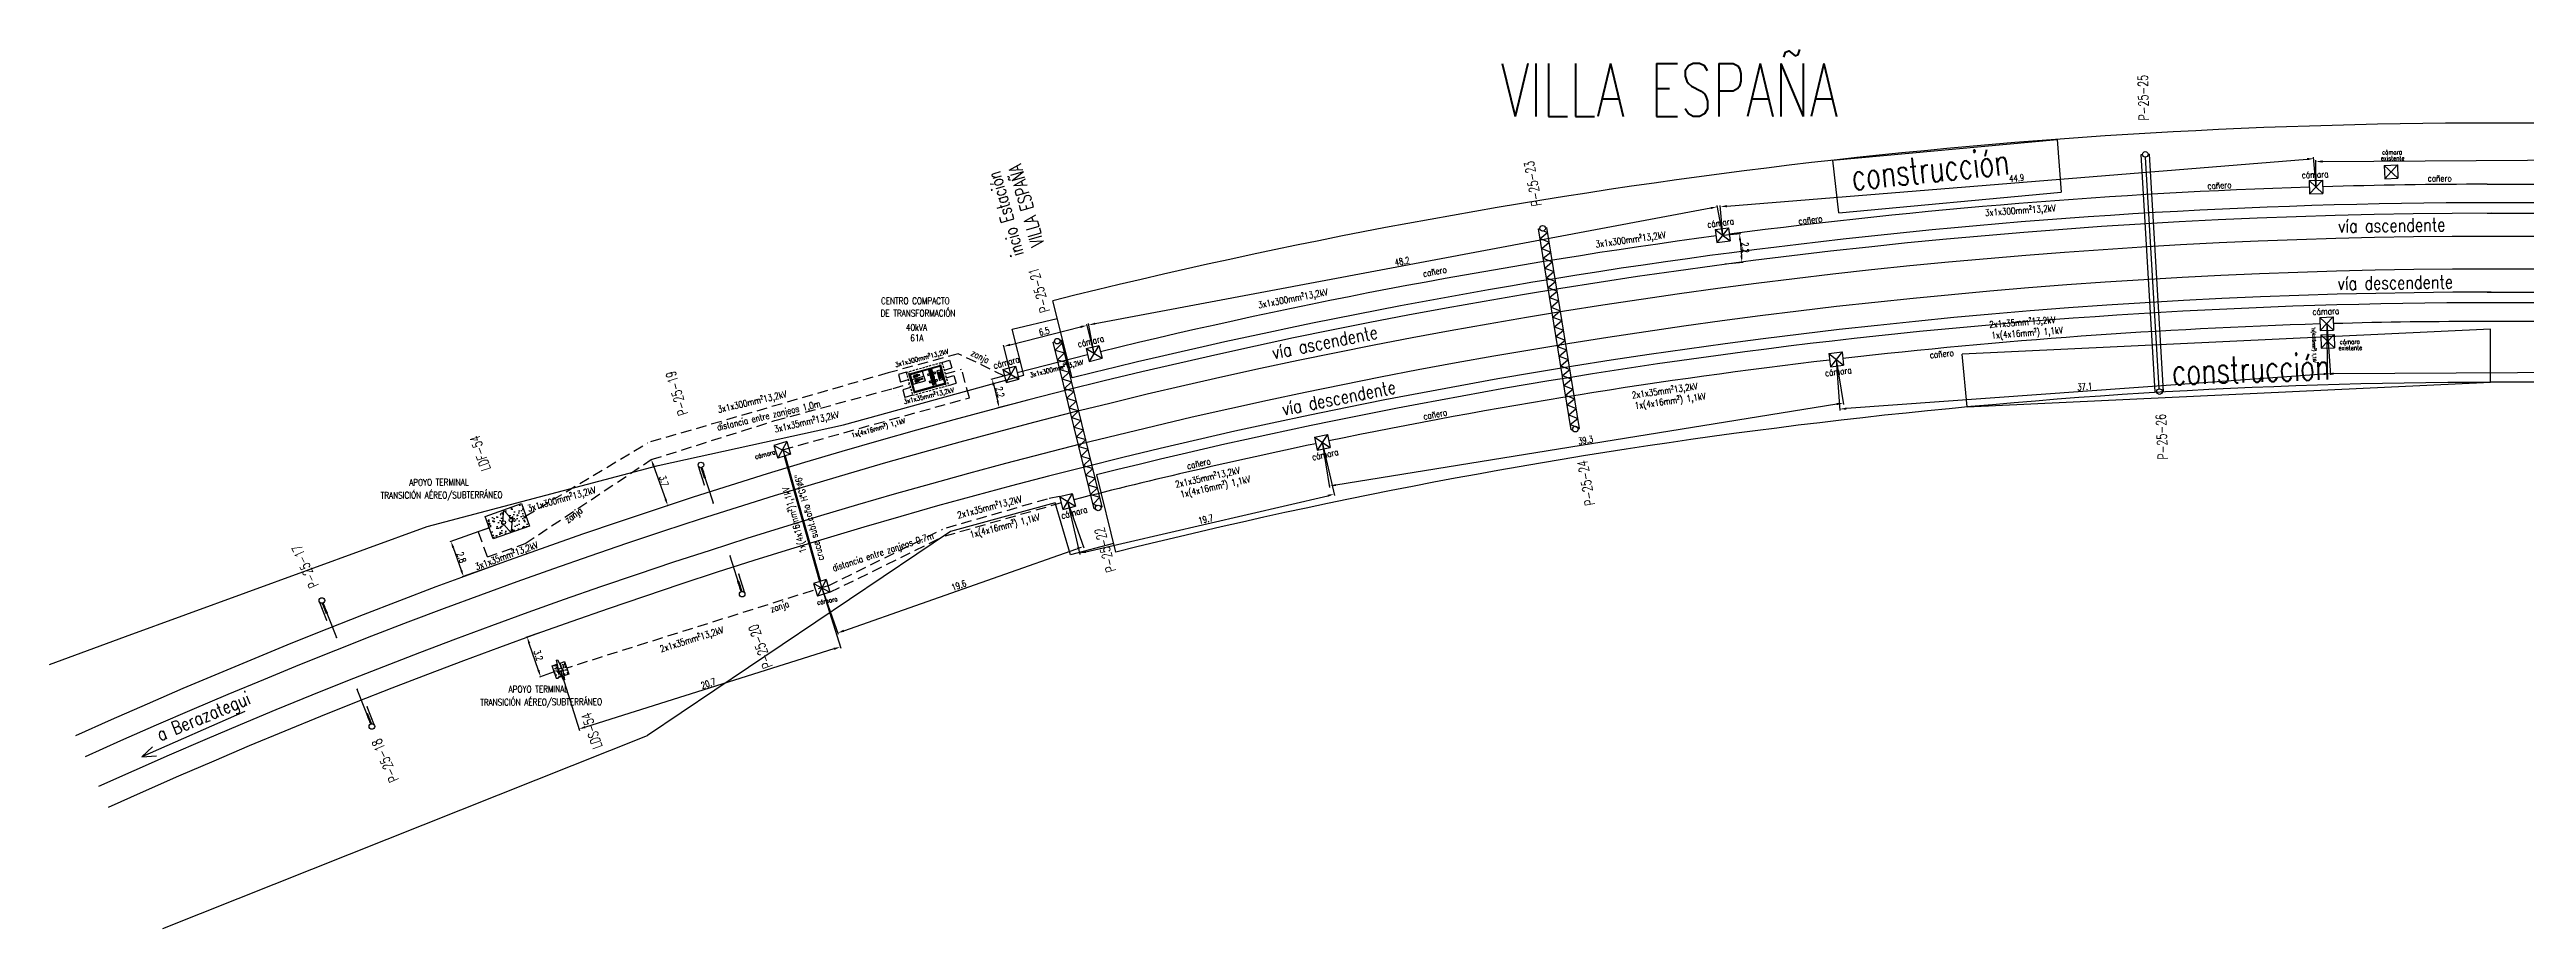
# Model space of a CAD drawing. Header units: millimetres. Extents: x 4114 to 4466, y 2813 to 2882.
# Drawn here: x 4114.1 to 4300.9, y 2813.1 to 2879.3 of the extents above; entities that cross this region are included whole.
import ezdxf

# ---------------------------------------------------------------- set-up
doc = ezdxf.new("R2010")
doc.units = ezdxf.units.MM
doc.linetypes.add('HIDDEN2', pattern=[4.7625, 3.175, -1.5875])
for name, color, linetype in [('LINEA02', 8, 'Continuous'), ('postes catenaria', 4, 'Continuous'), ('R-DELIMITACION REJA BIEN', 2, 'FENCELINE2'), ('Textos catenaria', 7, 'Continuous')]:
    doc.layers.add(name, color=color, linetype=linetype)
doc.styles.add('SIMPLEX', font='simplex.shx', dxfattribs={"width": 0.75})
doc.linetypes.add('FENCELINE2', pattern='A,6.35,-2.54,[132,ltypeshp.shx,S=2.54,R=0,X=-2.54,Y=0],-2.54,25.4', length=36.83)
doc.dimstyles.new('COTA-100', dxfattribs={"dimtxt": 0.5, "dimasz": 0.5, "dimexe": 0.1, "dimexo": 0, "dimgap": 0.1, "dimtad": 1, "dimdec": 1, "dimzin": 0, "dimdsep": 46, "dimtxsty": 'SIMPLEX', "dimcen": 0.1, "dimclrd": 256, "dimclre": 256, "dimclrt": 256, "dimazin": 2, "dimtm": 1e-09, "dimtfac": 0.714286, "dimtdec": 1, "dimtmove": 2, "dimatfit": 2, "dimfxl": 0, "dimtolj": 1, "dimtzin": 0, "dimarcsym": 0})
pattern_1 = [(50, (-2624.04677, -773.78864), (0.45546167, -0.039847714), [0.047625, -0.523875]), (355, (-2624.04677, -773.78864), (-0.088107065, 0.47764161), [0.0381, -0.4191]), (100.451, (-2624.0088, -773.79196), (0.367356254, 0.43779172), [0.040475, -0.445225]), (46.1842, (-2624.04677, -773.66164), (0.6776976, -0.10510582), [0.0714375, -0.7858125]), (96.6356, (-2623.9903, -773.6704), (0.59351059, 0.61856389), [0.0607125, -0.6678375]), (351.184, (-2624.0468, -773.66164), (0.59351151, 0.6185628), [0.05715, -0.62865]), (21, (-2623.98327, -773.6934), (0.3790372, -0.255663796), [0.047625, -0.523875]), (326, (-2623.98327, -773.6934), (0.15450507, 0.460469915), [0.0381, -0.4191]), (71.4514, (-2623.9517, -773.7147), (0.53354123, 0.204807144), [0.040475, -0.445225]), (37.5, (-2624.04677, -773.78864), (0.007721508, 0.211387597), [0, -0.41402, 0, -0.42545, 0, -0.4206875]), (7.5, (-2624.04677, -773.78864), (0.167049156, 0.250451437), [0, -0.24257, 0, -0.404495, 0, -0.1603375]), (327.5, (-2624.18837, -773.78864), (0.338976488, -0.01432186), [0, -0.15875, 0, -0.4953, 0, -0.657225]), (317.5, (-2624.25187, -773.78864), (0.370322953, 0.063566228), [0, -0.206375, 0, -0.32893, 0, -0.466725])]

# ---------------------------------------------------------------- blocks, each defined once
blk = doc.blocks.new('Tipo Const básico gral')
at = {"layer": 'postes catenaria'}
for p, q in [((-0.21, 0), (-0.21, -1.5)), ((-0.07, -0.26), (0.07, -0.26)), ((-0.07, -0.31), (0.07, -0.31)), ((-0.07, -0.36), (0.07, -0.36)), ((-0.07, -0.41), (0.07, -0.41)), ((-0.07, -0.46), (0.07, -0.46)), ((-0.07, -0.51), (0.07, -0.51)), ((-0.07, -0.56), (0.07, -0.56)), ((-0.07, -0.61), (0.07, -0.61)), ((-0.07, -0.66), (0.07, -0.66)), ((-0.07, -0.71), (0.07, -0.71)), ((-0.07, -0.76), (0.07, -0.76)), ((-0.07, -0.81), (0.07, -0.81)), ((-0.07, -0.86), (0.07, -0.86)), ((-0.07, -0.91), (0.07, -0.91)), ((-0.07, -0.96), (0.07, -0.96)), ((-0.07, -1.01), (0.07, -1.01)), ((0, -0.26), (0, -3))]:
    blk.add_line(p, q, dxfattribs=at)
blk.add_circle((0, 0), 0.21, dxfattribs=at)
for centre, start, end in [((-0.21, -0.58), 217.0281, 37.0281), ((-0.21, -0.58), 37.0281, 217.0281), ((-0.21, -1.5), 37.0281, 217.0281), ((-0.21, -1.5), 217.0281, 37.0281), ((0, -3), 217.0281, 37.0281), ((0, -3), 37.0281, 217.0281)]:
    blk.add_arc(centre, 0.025, start, end, dxfattribs=at)
blk = doc.blocks.new('centro compacto de transformación')
at = {"color": 11}
for p, q in [((0, 0.09), (-0.07, 0.09)), ((-0.07, 0.09), (-0.07, -1.42)), ((0, 0.09), (0, -1.42)), ((0, 0.06), (2.35, 0.06)), ((0, 0), (2.35, 0)), ((2.35, 0.09), (2.35, -1.42)), ((2.35, 0.09), (2.42, 0.09)), ((2.42, 0.09), (2.42, -1.42)), ((-0.07, -1.42), (0, -1.42)), ((0, -1.33), (2.35, -1.33)), ((0, -1.4), (2.35, -1.4)), ((0.05, -0.4), (0.05, -0.02)), ((0.05, -0.02), (0.99, -0.02)), ((0.05, -0.4), (0.99, -0.4)), ((0.05, -0.4), (0.05, -0.77)), ((0.05, -0.77), (0.99, -0.77)), ((0.99, -0.4), (0.99, -0.02)), ((0.99, -0.4), (0.99, -0.77)), ((1.29, -0.32), (1.44, -0.32)), ((1.29, -0.32), (1.29, -0.44)), ((1.29, -0.32), (1.44, -0.32)), ((1.29, -0.43), (1.47, -0.43)), ((1.29, -0.44), (1.47, -0.44)), ((1.29, -0.89), (1.47, -0.89)), ((1.29, -1.02), (1.29, -0.89)), ((1.29, -0.9), (1.47, -0.9)), ((1.29, -1.01), (1.44, -1.01)), ((1.29, -1.02), (1.44, -1.02)), ((1.47, -1.26), (1.47, -0.07)), ((1.47, -0.07), (1.53, -0.07)), ((1.47, -1.26), (1.53, -1.26)), ((1.53, -1.26), (1.53, -0.07)), ((1.53, -0.25), (1.65, -0.25)), ((1.53, -1.08), (1.65, -1.08)), ((1.65, -1.26), (1.65, -0.07)), ((1.71, -0.07), (1.65, -0.07)), ((1.71, -1.26), (1.65, -1.26)), ((1.71, -1.26), (1.71, -0.07)), ((1.71, -0.43), (1.89, -0.43)), ((1.71, -0.44), (1.89, -0.44)), ((1.71, -0.89), (1.89, -0.89)), ((1.71, -0.9), (1.89, -0.9)), ((1.74, -0.32), (1.89, -0.32)), ((1.74, -0.32), (1.89, -0.32)), ((1.74, -1.01), (1.89, -1.01)), ((1.74, -1.02), (1.89, -1.02)), ((1.89, -0.32), (1.89, -0.44)), ((1.89, -1.02), (1.89, -0.89)), ((2.03, -0.29), (2.03, -1.04)), ((2.3, -0.29), (2.03, -0.29)), ((2.3, -1.04), (2.03, -1.04)), ((2.3, -0.29), (2.3, -1.04)), ((2.35, -1.42), (2.42, -1.42))]:
    blk.add_line(p, q, dxfattribs=at)
at = {"color": 5}
for points in [[(0.55, -0.29), (0.55, -0.14), (0.25, -0.14), (0.25, -0.29)], [(0.55, -0.67), (0.55, -0.52), (0.25, -0.52), (0.25, -0.67)], [(2.25, -0.44), (2.1, -0.44), (2.1, -0.89), (2.25, -0.89)]]:
    blk.add_lwpolyline(points, close=True, dxfattribs=at)
at = {"color": 11}
for centre, start, end in [((1.59, -0.32), 141.5668, 218.4332), ((1.59, -0.67), 141.5668, 218.4332), ((1.59, -1.02), 141.5668, 218.4332), ((1.59, -0.32), 65.3757, 114.6243), ((1.59, -1.02), 245.3757, 294.6243), ((1.59, -0.32), 321.5668, 38.4332), ((1.59, -0.67), 321.5668, 38.4332), ((1.59, -1.02), 321.5668, 38.4332)]:
    blk.add_arc(centre, 0.15, start, end, dxfattribs=at)
at = {"layer": 'Textos catenaria', "color": 11, "style": 'SIMPLEX', "width": 0.7}
for s, p in [('celda QM', (0.19, -0.27)), ('celda GAM2', (0.21, -0.61))]:
    blk.add_text(s, height=0.1, dxfattribs=at).set_placement(p)
for s, p in [('TRAFO SECO', (1.64, -1)), ('TAB-BT', (2.22, -0.86))]:
    blk.add_text(s, height=0.1, rotation=90, dxfattribs=at).set_placement(p)
blk = doc.blocks.new('centro compacto de transformación con fosa')
at = {"color": 3}
for p, q in [((0, 0), (0, -0.6)), ((0.6, 0), (0, 0)), ((3.4, 0), (4, 0)), ((4, 0), (4, -0.6)), ((0.6, -0.6), (0, -0.6)), ((0, -1.2), (0, -1.8)), ((0.6, -1.2), (0, -1.2)), ((0.6, -1.8), (0, -1.8)), ((3.4, -0.6), (4, -0.6)), ((3.4, -1.2), (4, -1.2)), ((3.4, -1.8), (4, -1.8)), ((4, -1.2), (4, -1.8))]:
    blk.add_line(p, q, dxfattribs=at)
at = {"color": 3, "linetype": 'HIDDEN2', "ltscale": 0.05}
for p, q in [((0.6, 0), (3.4, 0)), ((0.6, 0), (0.6, -1.8)), ((3.4, 0), (3.4, -1.8)), ((0.6, -1.8), (3.4, -1.8))]:
    blk.add_line(p, q, dxfattribs=at)
blk.add_blockref('centro compacto de transformación', (0.825, -0.235))
blk = doc.blocks.new('estructura tipo A con base')
h = blk.add_hatch()
h.set_pattern_fill('AR-CONC', color=8, scale=0.005, style=0)
h.set_pattern_definition([(50, (-2627.5983, -783.80706), (0.91092334, -0.07969543), [0.09525, -1.04775]), (355, (-2627.5983, -783.8071), (-0.17621413, 0.9552832), [0.0762, -0.8382]), (100.451, (-2627.5224, -783.8137), (0.7347125, 0.87558344), [0.08095, -0.89045]), (46.1842, (-2627.5983, -783.5531), (1.3553952, -0.21021164), [0.142875, -1.571625]), (96.6356, (-2627.4854, -783.5706), (1.1870212, 1.2371278), [0.121425, -1.335675]), (351.184, (-2627.5983, -783.553), (1.187023, 1.2371256), [0.1143, -1.2573]), (21, (-2627.4713, -783.61656), (0.7580744, -0.5113276), [0.09525, -1.04775]), (326, (-2627.4713, -783.6166), (0.30901014, 0.92093983), [0.0762, -0.8382]), (71.4514, (-2627.4081, -783.6592), (1.06708245, 0.4096143), [0.08095, -0.89045]), (37.5, (-2627.5983, -783.80706), (0.015443016, 0.422775194), [0, -0.82804, 0, -0.8509, 0, -0.841375]), (7.5, (-2627.5983, -783.80706), (0.33409831, 0.500902874), [0, -0.48514, 0, -0.80899, 0, -0.320675]), (327.5, (-2627.88152, -783.80706), (0.677952976, -0.02864372), [0, -0.3175, 0, -0.9906, 0, -1.31445]), (317.5, (-2628.0085, -783.80706), (0.74064591, 0.12713246), [0, -0.41275, 0, -0.65786, 0, -0.93345])])
h.paths.add_polyline_path([(-1.45, -0.9), (1.45, -0.9), (1.45, 0.9), (-1.45, 0.9)])
h.paths.add_polyline_path([(-0.28, 0.18), (-0.28, 0.25), (-0.05, 0.8), (0.05, 0.8), (0.28, 0.28), (0.28, 0.18, -1), (0.28, -0.18), (0.28, -0.28), (0.05, -0.8), (-0.05, -0.8), (-0.28, -0.28), (-0.28, -0.18, -1)], flags=16)
h.paths.add_polyline_path([(-0.15, 0, -1), (-0.41, 0, -1)], flags=0)
h.paths.add_polyline_path([(0, 0, -1), (0, 0, -1)], flags=0)
h.paths.add_polyline_path([(0.41, 0, -1), (0.15, 0, -1)], flags=0)
blk.add_lwpolyline([(1.45, -0.9), (-1.45, -0.9), (-1.45, 0.9), (1.45, 0.9)], close=True)
at = {"color": 6}
blk.add_lwpolyline([(-0.28, -0.28), (-0.05, -0.8), (0.05, -0.8), (0.28, -0.28), (0.28, -0.18, 1), (0.28, 0.18), (0.28, 0.28), (0.05, 0.8), (-0.05, 0.8), (-0.28, 0.25), (-0.28, 0.18, 1), (-0.28, -0.18)], format="xyb", close=True, dxfattribs=at)
for centre, radius in [((-0.28, 0), 0.13), ((0, 0), 0.0021), ((0.28, 0), 0.13)]:
    blk.add_circle(centre, radius, dxfattribs=at)
blk = doc.blocks.new('estructura terminal o retención para LDS')
h = blk.add_hatch()
h.set_pattern_fill('AR-CONC', color=8, scale=0.0025, style=0)
h.set_pattern_definition(pattern_1)
h.paths.add_polyline_path([(-0.5, -0.5), (-0.09, -0.5), (-0.14, -0.11, -0.352658), (-0.14, 0.11), (-0.09, 0.5), (-0.5, 0.5)])
h = blk.add_hatch()
h.set_pattern_fill('AR-CONC', color=8, scale=0.0025, style=0)
h.set_pattern_definition(pattern_1)
h.paths.add_polyline_path([(0.14, -0.11), (0.09, -0.5), (0.5, -0.5), (0.5, 0.5), (0.09, 0.5), (0.14, 0.11, -0.352658)])
at = {"color": 6}
for p, q in [((-0.05, 0.8), (-0.14, 0.11)), ((-0.05, 0.8), (0.05, 0.8)), ((0.05, 0.8), (0.14, 0.11)), ((-0.14, -0.11), (-0.05, -0.8)), ((-0.05, -0.8), (0.05, -0.8)), ((0.14, -0.11), (0.05, -0.8))]:
    blk.add_line(p, q, dxfattribs=at)
for points in [[(-0.09, -0.5), (-0.5, -0.5), (-0.5, 0.5), (-0.09, 0.5)], [(0.09, 0.5), (0.5, 0.5), (0.5, -0.5), (0.09, -0.5)]]:
    blk.add_lwpolyline(points)
blk.add_circle((0, 0), 0.13, dxfattribs=at)
for start, end in [(141.1488, 218.8512), (321.1488, 38.8512)]:
    blk.add_arc((0, 0), 0.18, start, end, dxfattribs=at)
blk = doc.blocks.new('cámara LDF-LDS')
at = {"color": 6}
for p, q in [((-0.5, 0.5), (0.5, 0.5)), ((-0.5, 0.5), (-0.5, -0.5)), ((-0.5, 0.5), (0.5, -0.5)), ((0.5, 0.5), (-0.5, -0.5)), ((0.5, 0.5), (0.5, -0.5)), ((-0.5, -0.5), (0.5, -0.5))]:
    blk.add_line(p, q, dxfattribs=at)
blk = doc.blocks.new('*D18')
at = {"lineweight": -2, "transparency": 16777216}
for p, q in [((4147.27, 2843.29), (4144.3, 2842.22)), ((4144.56, 2841.79), (4145.17, 2840.08)), ((4148.22, 2840.64), (4145.24, 2839.58))]:
    blk.add_line(p, q, dxfattribs=at)
at = {"transparency": 16777216}
for points in [[(4144.64, 2841.82), (4144.48, 2841.76), (4144.39, 2842.26)], [(4145.25, 2840.11), (4145.09, 2840.05), (4145.34, 2839.61)]]:
    blk.add_solid(points, dxfattribs=at)
at = {"layer": 'Defpoints', "color": 0, "transparency": 16777216}
for p in [(4147.27, 2843.29), (4145.34, 2839.61), (4148.22, 2840.64)]:
    blk.add_point(p, dxfattribs=at)
at = {"transparency": 16777216, "insert": (4145.19, 2841.05), "char_height": 0.5, "attachment_point": 5, "rotation": 289.6623, "style": 'SIMPLEX'}
blk.add_mtext('\\A1;2.8', dxfattribs=at)
blk = doc.blocks.new('*D19')
at = {"lineweight": -2, "transparency": 16777216}
for p, q in [((4151.15, 2835.4), (4150.04, 2835.02)), ((4150.99, 2832.53), (4150.3, 2834.57)), ((4152.17, 2832.41), (4151.06, 2832.03))]:
    blk.add_line(p, q, dxfattribs=at)
at = {"transparency": 16777216}
for points in [[(4150.37, 2834.6), (4150.22, 2834.55), (4150.13, 2835.05)], [(4151.07, 2832.56), (4150.91, 2832.51), (4151.15, 2832.06)]]:
    blk.add_solid(points, dxfattribs=at)
at = {"layer": 'Defpoints', "color": 0, "transparency": 16777216}
for p in [(4151.15, 2835.4), (4150.13, 2835.05), (4152.17, 2832.41)]:
    blk.add_point(p, dxfattribs=at)
at = {"transparency": 16777216, "insert": (4150.98, 2833.67), "char_height": 0.5, "attachment_point": 5, "rotation": 288.8665, "style": 'SIMPLEX'}
blk.add_mtext('\\A1;3.2', dxfattribs=at)
blk = doc.blocks.new('*D20')
at = {"lineweight": -2, "transparency": 16777216}
for p, q in [((4159.5, 2848.42), (4159.59, 2848.45)), ((4159.67, 2847.95), (4160.57, 2845.44)), ((4160.74, 2844.97), (4160.84, 2845))]:
    blk.add_line(p, q, dxfattribs=at)
at = {"transparency": 16777216}
for points in [[(4159.75, 2847.98), (4159.59, 2847.92), (4159.5, 2848.42)], [(4160.65, 2845.47), (4160.49, 2845.41), (4160.74, 2844.97)]]:
    blk.add_solid(points, dxfattribs=at)
at = {"layer": 'Defpoints', "color": 0, "transparency": 16777216}
for p in [(4159.5, 2848.42), (4160.74, 2844.97), (4160.74, 2844.97)]:
    blk.add_point(p, dxfattribs=at)
at = {"transparency": 16777216, "insert": (4160.45, 2846.81), "char_height": 0.5, "attachment_point": 5, "rotation": 289.7954, "style": 'SIMPLEX'}
blk.add_mtext('\\A1;3.7', dxfattribs=at)
blk = doc.blocks.new('*D21')
at = {"lineweight": -2, "transparency": 16777216}
for p, q in [((4186.56, 2857.08), (4191.87, 2858.42)), ((4192.89, 2856.43), (4192.33, 2858.64)), ((4186.61, 2854.85), (4186.05, 2857.05))]:
    blk.add_line(p, q, dxfattribs=at)
at = {"transparency": 16777216}
for points in [[(4191.85, 2858.5), (4191.89, 2858.34), (4192.36, 2858.54)], [(4186.54, 2857.16), (4186.58, 2857), (4186.08, 2856.95)]]:
    blk.add_solid(points, dxfattribs=at)
at = {"layer": 'Defpoints', "color": 0, "transparency": 16777216}
for p in [(4192.36, 2858.54), (4192.89, 2856.43), (4186.61, 2854.85)]:
    blk.add_point(p, dxfattribs=at)
at = {"transparency": 16777216, "insert": (4189.13, 2858.09), "char_height": 0.5, "attachment_point": 5, "rotation": 14.1737, "style": 'SIMPLEX'}
blk.add_mtext('\\A1;6.5', dxfattribs=at)
blk = doc.blocks.new('*D22')
at = {"lineweight": -2, "transparency": 16777216}
for p, q in [((4192.98, 2858.67), (4239.4, 2867.39)), ((4240.29, 2865.34), (4239.87, 2867.58)), ((4192.89, 2856.43), (4192.47, 2858.67))]:
    blk.add_line(p, q, dxfattribs=at)
at = {"transparency": 16777216}
for points in [[(4239.38, 2867.47), (4239.41, 2867.31), (4239.89, 2867.48)], [(4192.96, 2858.75), (4192.99, 2858.59), (4192.49, 2858.57)]]:
    blk.add_solid(points, dxfattribs=at)
at = {"layer": 'Defpoints', "color": 0, "transparency": 16777216}
for p in [(4239.89, 2867.48), (4240.29, 2865.34), (4192.89, 2856.43)]:
    blk.add_point(p, dxfattribs=at)
at = {"transparency": 16777216, "insert": (4216.12, 2863.37), "char_height": 0.5, "attachment_point": 5, "rotation": 10.6443, "style": 'SIMPLEX'}
blk.add_mtext('\\A1;48.2', dxfattribs=at)
blk = doc.blocks.new('*D23')
at = {"lineweight": -2, "transparency": 16777216}
for p, q in [((4240.61, 2867.53), (4284.36, 2871.07)), ((4285.03, 2868.97), (4284.85, 2871.21)), ((4240.29, 2865.34), (4240.11, 2867.58))]:
    blk.add_line(p, q, dxfattribs=at)
at = {"transparency": 16777216}
for points in [[(4284.35, 2871.16), (4284.37, 2870.99), (4284.86, 2871.11)], [(4240.61, 2867.61), (4240.62, 2867.44), (4240.12, 2867.49)]]:
    blk.add_solid(points, dxfattribs=at)
at = {"layer": 'Defpoints', "color": 0, "transparency": 16777216}
for p in [(4284.86, 2871.11), (4285.03, 2868.97), (4240.29, 2865.34)]:
    blk.add_point(p, dxfattribs=at)
at = {"transparency": 16777216, "insert": (4262.46, 2869.65), "char_height": 0.5, "attachment_point": 5, "rotation": 4.6365, "style": 'SIMPLEX'}
blk.add_mtext('\\A1;44.9', dxfattribs=at)
blk = doc.blocks.new('*D24')
at = {"lineweight": -2, "transparency": 16777216}
for p, q in [((4285.03, 2868.97), (4285.02, 2870.99)), ((4285.52, 2870.9), (4319.52, 2871.09)), ((4320.03, 2869.17), (4320.02, 2871.2))]:
    blk.add_line(p, q, dxfattribs=at)
at = {"transparency": 16777216}
for points in [[(4285.52, 2870.98), (4285.52, 2870.81), (4285.02, 2870.89)], [(4319.52, 2871.18), (4319.52, 2871.01), (4320.02, 2871.1)]]:
    blk.add_solid(points, dxfattribs=at)
at = {"layer": 'Defpoints', "color": 0, "transparency": 16777216}
for p in [(4320.02, 2871.1), (4285.03, 2868.97), (4320.03, 2869.17)]:
    blk.add_point(p, dxfattribs=at)
at = {"transparency": 16777216, "insert": (4302.52, 2871.35), "char_height": 0.5, "attachment_point": 5, "rotation": 0.3348, "style": 'SIMPLEX'}
blk.add_mtext('\\A1;35.0', dxfattribs=at)
blk = doc.blocks.new('*D28')
at = {"lineweight": -2, "transparency": 16777216}
for p, q in [((4240.29, 2865.34), (4241.66, 2865.46)), ((4240.48, 2863.19), (4241.84, 2863.3)), ((4241.6, 2864.95), (4241.7, 2863.79))]:
    blk.add_line(p, q, dxfattribs=at)
at = {"transparency": 16777216}
for points in [[(4241.68, 2864.96), (4241.52, 2864.95), (4241.56, 2865.45)], [(4241.78, 2863.8), (4241.62, 2863.79), (4241.74, 2863.3)]]:
    blk.add_solid(points, dxfattribs=at)
at = {"layer": 'Defpoints', "color": 0, "transparency": 16777216}
for p in [(4240.29, 2865.34), (4240.48, 2863.19), (4241.74, 2863.3)]:
    blk.add_point(p, dxfattribs=at)
at = {"transparency": 16777216, "insert": (4242, 2864.4), "char_height": 0.5, "attachment_point": 5, "rotation": 274.976, "style": 'SIMPLEX'}
blk.add_mtext('\\A1;2.2', dxfattribs=at)
blk = doc.blocks.new('*D29')
at = {"lineweight": -2, "transparency": 16777216}
for p, q in [((4186.61, 2854.85), (4185.1, 2854.47)), ((4185.32, 2854), (4185.61, 2852.84)), ((4187.15, 2852.71), (4185.64, 2852.33))]:
    blk.add_line(p, q, dxfattribs=at)
at = {"transparency": 16777216}
for points in [[(4185.4, 2854.03), (4185.24, 2853.98), (4185.19, 2854.49)], [(4185.69, 2852.86), (4185.53, 2852.82), (4185.73, 2852.36)]]:
    blk.add_solid(points, dxfattribs=at)
at = {"layer": 'Defpoints', "color": 0, "transparency": 16777216}
for p in [(4186.61, 2854.85), (4185.73, 2852.36), (4187.15, 2852.71)]:
    blk.add_point(p, dxfattribs=at)
at = {"transparency": 16777216, "insert": (4185.8, 2853.51), "char_height": 0.5, "attachment_point": 5, "rotation": 284.1737, "style": 'SIMPLEX'}
blk.add_mtext('\\A1;2.2', dxfattribs=at)
blk = doc.blocks.new('*D40')
at = {"lineweight": -2, "transparency": 16777216}
for p, q in [((4285.84, 2858.66), (4285.86, 2854.79)), ((4321.33, 2858.83), (4321.35, 2854.96)), ((4320.85, 2855.06), (4286.36, 2854.89))]:
    blk.add_line(p, q, dxfattribs=at)
at = {"transparency": 16777216}
for points in [[(4286.36, 2854.98), (4286.36, 2854.81), (4285.86, 2854.89)], [(4320.85, 2855.14), (4320.85, 2854.98), (4321.35, 2855.06)]]:
    blk.add_solid(points, dxfattribs=at)
at = {"layer": 'Defpoints', "color": 0, "transparency": 16777216}
for p in [(4285.84, 2858.66), (4321.33, 2858.83), (4285.86, 2854.89)]:
    blk.add_point(p, dxfattribs=at)
at = {"transparency": 16777216, "insert": (4303.61, 2855.33), "char_height": 0.5, "attachment_point": 5, "rotation": 0.2807, "style": 'SIMPLEX'}
blk.add_mtext('\\A1;35.5', dxfattribs=at)
blk = doc.blocks.new('*D41')
at = {"lineweight": -2, "transparency": 16777216}
for p, q in [((4285.84, 2858.66), (4286.12, 2854.81)), ((4248.85, 2855.98), (4249.13, 2852.13)), ((4285.62, 2854.87), (4249.62, 2852.27))]:
    blk.add_line(p, q, dxfattribs=at)
at = {"transparency": 16777216}
for points in [[(4285.61, 2854.95), (4285.62, 2854.79), (4286.11, 2854.91)], [(4249.61, 2852.35), (4249.62, 2852.18), (4249.12, 2852.23)]]:
    blk.add_solid(points, dxfattribs=at)
at = {"layer": 'Defpoints', "color": 0, "transparency": 16777216}
for p in [(4285.84, 2858.66), (4248.85, 2855.98), (4249.12, 2852.23)]:
    blk.add_point(p, dxfattribs=at)
at = {"transparency": 16777216, "insert": (4267.59, 2853.92), "char_height": 0.5, "attachment_point": 5, "rotation": 4.1401, "style": 'SIMPLEX'}
blk.add_mtext('\\A1;37.1', dxfattribs=at)
blk = doc.blocks.new('*D42')
at = {"lineweight": -2, "transparency": 16777216}
for p, q in [((4248.85, 2855.98), (4249.4, 2852.58)), ((4248.89, 2852.6), (4211.12, 2846.5)), ((4210.09, 2849.73), (4210.64, 2846.32))]:
    blk.add_line(p, q, dxfattribs=at)
at = {"transparency": 16777216}
for points in [[(4248.87, 2852.68), (4248.9, 2852.52), (4249.38, 2852.68)], [(4211.11, 2846.58), (4211.13, 2846.42), (4210.63, 2846.42)]]:
    blk.add_solid(points, dxfattribs=at)
at = {"layer": 'Defpoints', "color": 0, "transparency": 16777216}
for p in [(4248.85, 2855.98), (4210.09, 2849.73), (4210.63, 2846.42)]:
    blk.add_point(p, dxfattribs=at)
at = {"transparency": 16777216, "insert": (4229.95, 2849.89), "char_height": 0.5, "attachment_point": 5, "rotation": 9.171, "style": 'SIMPLEX'}
blk.add_mtext('\\A1;39.3', dxfattribs=at)
blk = doc.blocks.new('*D43')
at = {"lineweight": -2, "transparency": 16777216}
for p, q in [((4210.09, 2849.73), (4211.02, 2845.72)), ((4190.88, 2845.27), (4191.81, 2841.26)), ((4192.27, 2841.47), (4210.51, 2845.7))]:
    blk.add_line(p, q, dxfattribs=at)
at = {"transparency": 16777216}
for points in [[(4210.49, 2845.78), (4210.53, 2845.62), (4211, 2845.82)], [(4192.25, 2841.55), (4192.29, 2841.39), (4191.79, 2841.36)]]:
    blk.add_solid(points, dxfattribs=at)
at = {"layer": 'Defpoints', "color": 0, "transparency": 16777216}
for p in [(4210.09, 2849.73), (4190.88, 2845.27), (4211, 2845.82)]:
    blk.add_point(p, dxfattribs=at)
at = {"transparency": 16777216, "insert": (4201.31, 2843.93), "char_height": 0.5, "attachment_point": 5, "rotation": 13.057, "style": 'SIMPLEX'}
blk.add_mtext('\\A1;19.7', dxfattribs=at)
blk = doc.blocks.new('*D44')
at = {"lineweight": -2, "transparency": 16777216}
for p, q in [((4190.88, 2845.27), (4192.11, 2841.78)), ((4174.02, 2835.52), (4191.6, 2841.7)), ((4172.35, 2838.76), (4173.58, 2835.26))]:
    blk.add_line(p, q, dxfattribs=at)
at = {"transparency": 16777216}
for points in [[(4191.58, 2841.78), (4191.63, 2841.63), (4192.08, 2841.87)], [(4173.99, 2835.6), (4174.05, 2835.44), (4173.55, 2835.35)]]:
    blk.add_solid(points, dxfattribs=at)
at = {"layer": 'Defpoints', "color": 0, "transparency": 16777216}
for p in [(4190.88, 2845.27), (4192.08, 2841.87), (4172.35, 2838.76)]:
    blk.add_point(p, dxfattribs=at)
at = {"transparency": 16777216, "insert": (4182.69, 2838.94), "char_height": 0.5, "attachment_point": 5, "rotation": 19.3731, "style": 'SIMPLEX'}
blk.add_mtext('\\A1;19.6', dxfattribs=at)
blk = doc.blocks.new('*D45')
at = {"lineweight": -2, "transparency": 16777216}
for p, q in [((4172.35, 2838.76), (4173.78, 2834.21)), ((4173.27, 2834.15), (4154.53, 2828.26)), ((4152.65, 2832.56), (4154.08, 2828.01))]:
    blk.add_line(p, q, dxfattribs=at)
at = {"transparency": 16777216}
for points in [[(4173.25, 2834.23), (4173.3, 2834.07), (4173.75, 2834.3)], [(4154.5, 2828.34), (4154.55, 2828.18), (4154.05, 2828.11)]]:
    blk.add_solid(points, dxfattribs=at)
at = {"layer": 'Defpoints', "color": 0, "transparency": 16777216}
for p in [(4172.35, 2838.76), (4152.65, 2832.56), (4154.05, 2828.11)]:
    blk.add_point(p, dxfattribs=at)
at = {"transparency": 16777216, "insert": (4163.8, 2831.54), "char_height": 0.5, "attachment_point": 5, "rotation": 17.4578, "style": 'SIMPLEX'}
blk.add_mtext('\\A1;20.7', dxfattribs=at)

msp = doc.modelspace()

# ---------------------------------------------------------------- linework, layer by layer
for p, q in [((4248.59, 2870.99), (4265.52, 2872.56)), ((4249.04, 2867.02), (4248.59, 2870.99)), ((4265.52, 2872.56), (4265.81, 2868.58)), ((4290.17, 2870.59), (4291.17, 2870.64)), ((4290.17, 2870.59), (4290.22, 2869.59)), ((4290.17, 2870.59), (4291.21, 2869.64)), ((4291.17, 2870.64), (4290.22, 2869.59)), ((4290.22, 2869.59), (4291.21, 2869.64)), ((4291.17, 2870.64), (4291.21, 2869.64)), ((4249.04, 2867.02), (4265.81, 2868.58)), ((4298.18, 2858.25), (4258.35, 2856.37)), ((4298.18, 2854.25), (4298.18, 2858.25)), ((4258.73, 2852.39), (4258.35, 2856.37)), ((4258.73, 2852.39), (4298.18, 2854.25)), ((4128.84, 2829.42), (4121.09, 2826.02)), ((4121.09, 2826.02), (4121.89, 2826.77)), ((4121.09, 2826.02), (4122.18, 2826.1))]:
    msp.add_line(p, q)
at = {"color": 4}
for p, q in [((4272.91, 2853.53), (4271.85, 2871.42)), ((4271.85, 2871.42), (4271.95, 2871.42)), ((4273.21, 2853.76), (4272.18, 2871.22)), ((4272.37, 2871.45), (4272.48, 2871.45)), ((4273.54, 2853.56), (4272.48, 2871.45)), ((4226.4, 2865.81), (4226.5, 2865.83)), ((4228.86, 2850.67), (4226.4, 2865.81)), ((4226.4, 2865.81), (4226.52, 2865.76)), ((4226.52, 2865.08), (4227.08, 2865.55)), ((4226.78, 2865.66), (4227.08, 2865.55)), ((4226.92, 2865.9), (4227.02, 2865.91)), ((4229.49, 2850.77), (4227.02, 2865.91)), ((4226.52, 2865.08), (4227.2, 2864.81)), ((4226.64, 2864.34), (4227.2, 2864.81)), ((4226.64, 2864.34), (4227.32, 2864.07)), ((4226.76, 2863.6), (4227.32, 2864.07)), ((4226.76, 2863.6), (4227.44, 2863.33)), ((4226.88, 2862.86), (4227.44, 2863.33)), ((4226.88, 2862.86), (4227.56, 2862.6)), ((4227, 2862.12), (4227.56, 2862.6)), ((4227, 2862.12), (4227.68, 2861.86)), ((4227.12, 2861.39), (4227.68, 2861.86)), ((4227.12, 2861.39), (4227.8, 2861.12)), ((4227.24, 2860.65), (4227.8, 2861.12)), ((4227.24, 2860.65), (4227.92, 2860.38)), ((4227.36, 2859.91), (4227.92, 2860.38)), ((4227.36, 2859.91), (4228.04, 2859.64)), ((4227.48, 2859.17), (4228.04, 2859.64)), ((4227.48, 2859.17), (4228.16, 2858.91)), ((4227.6, 2858.44), (4228.16, 2858.91)), ((4227.6, 2858.44), (4228.28, 2858.17)), ((4227.72, 2857.7), (4228.28, 2858.17)), ((4189.8, 2857.27), (4189.91, 2857.3)), ((4192.89, 2844.7), (4189.8, 2857.27)), ((4189.95, 2856.67), (4190.47, 2857.19)), ((4189.95, 2856.67), (4190.65, 2856.46)), ((4190.13, 2855.95), (4190.65, 2856.46)), ((4190.13, 2855.95), (4190.83, 2855.74)), ((4190.29, 2857.24), (4190.47, 2857.19)), ((4190.31, 2857.4), (4190.42, 2857.42)), ((4193.51, 2844.85), (4190.42, 2857.42)), ((4227.72, 2857.7), (4228.4, 2857.43)), ((4227.84, 2856.96), (4228.4, 2857.43)), ((4227.84, 2856.96), (4228.52, 2856.69)), ((4227.96, 2856.22), (4228.52, 2856.69)), ((4227.96, 2856.22), (4228.64, 2855.96)), ((4228.08, 2855.49), (4228.64, 2855.96)), ((4190.31, 2855.22), (4190.83, 2855.74)), ((4190.31, 2855.22), (4191.01, 2855.01)), ((4190.49, 2854.5), (4191.01, 2855.01)), ((4190.49, 2854.5), (4191.19, 2854.28)), ((4190.66, 2853.77), (4191.19, 2854.28)), ((4228.08, 2855.49), (4228.76, 2855.22)), ((4228.2, 2854.75), (4228.76, 2855.22)), ((4228.2, 2854.75), (4228.88, 2854.48)), ((4228.32, 2854.01), (4228.88, 2854.48)), ((4228.32, 2854.01), (4229, 2853.74)), ((4190.66, 2853.77), (4191.37, 2853.56)), ((4190.84, 2853.05), (4191.37, 2853.56)), ((4190.84, 2853.05), (4191.54, 2852.83)), ((4191.02, 2852.32), (4191.54, 2852.83)), ((4191.02, 2852.32), (4191.72, 2852.11)), ((4191.2, 2851.59), (4191.72, 2852.11)), ((4228.44, 2853.27), (4229, 2853.74)), ((4228.44, 2853.27), (4229.12, 2853.01)), ((4228.56, 2852.54), (4229.12, 2853.01)), ((4228.56, 2852.54), (4229.24, 2852.27)), ((4228.68, 2851.8), (4229.24, 2852.27)), ((4272.91, 2853.53), (4273.02, 2853.53)), ((4273.44, 2853.56), (4273.54, 2853.56)), ((4191.2, 2851.59), (4191.9, 2851.38)), ((4191.38, 2850.87), (4191.9, 2851.38)), ((4191.38, 2850.87), (4192.08, 2850.66)), ((4191.56, 2850.14), (4192.08, 2850.66)), ((4228.68, 2851.8), (4229.36, 2851.53)), ((4228.8, 2851.06), (4229.36, 2851.53)), ((4228.8, 2851.06), (4229.48, 2850.79)), ((4228.86, 2850.67), (4228.97, 2850.69)), ((4229.38, 2850.76), (4229.49, 2850.77)), ((4169.52, 2848.68), (4169.6, 2848.7)), ((4169.52, 2848.68), (4172.18, 2839.23)), ((4169.6, 2848.7), (4172.25, 2839.25)), ((4191.56, 2850.14), (4192.26, 2849.93)), ((4191.73, 2849.42), (4192.26, 2849.93)), ((4191.73, 2849.42), (4192.44, 2849.21)), ((4191.91, 2848.69), (4192.44, 2849.21)), ((4191.91, 2848.69), (4192.61, 2848.48)), ((4192.09, 2847.97), (4192.61, 2848.48)), ((4192.09, 2847.97), (4192.79, 2847.75)), ((4192.27, 2847.24), (4192.79, 2847.75)), ((4192.27, 2847.24), (4192.97, 2847.03)), ((4192.45, 2846.51), (4192.97, 2847.03)), ((4192.45, 2846.51), (4193.15, 2846.3)), ((4192.63, 2845.79), (4193.15, 2846.3)), ((4192.63, 2845.79), (4193.33, 2845.58)), ((4192.81, 2845.06), (4193.33, 2845.58)), ((4192.81, 2845.06), (4193.12, 2844.97)), ((4192.89, 2844.7), (4193, 2844.73)), ((4193.38, 2844.89), (4193.51, 2844.85)), ((4193.4, 2844.83), (4193.51, 2844.85)), ((4172.18, 2839.23), (4172.25, 2839.25))]:
    msp.add_line(p, q, dxfattribs=at)
at = {"color": 8, "linetype": 'Continuous'}
for p, q in [((4367.5, 2867.79), (4298.23, 2867.79)), ((4415.63, 2866.97), (4297.94, 2866.97)), ((4415.63, 2865.23), (4297.94, 2865.23)), ((4415.63, 2862.77), (4297.94, 2862.77)), ((4191.23, 2854.58), (4189.78, 2860.4)), ((4415.63, 2861.03), (4297.94, 2861.03)), ((4367.5, 2854.25), (4298.23, 2854.25)), ((4193.06, 2847.27), (4194.51, 2841.44))]:
    msp.add_line(p, q, dxfattribs=at)
at = {"color": 7}
for p, q in [((4285.4, 2857.82), (4286.4, 2857.85)), ((4285.4, 2857.82), (4285.43, 2856.82)), ((4285.4, 2857.82), (4286.43, 2856.85)), ((4286.4, 2857.85), (4285.43, 2856.82)), ((4286.4, 2857.85), (4286.43, 2856.85)), ((4285.43, 2856.82), (4286.43, 2856.85))]:
    msp.add_line(p, q, dxfattribs=at)
at = {"color": 5, "linetype": 'HIDDEN2', "ltscale": 0.25}
for p, q in [((4182.65, 2856.4), (4177.36, 2854.96)), ((4186.13, 2854.72), (4182.65, 2856.4)), ((4177.36, 2854.96), (4159.23, 2849.69)), ((4177.73, 2853.79), (4178.96, 2854.13)), ((4181.66, 2854.88), (4182.89, 2855.23)), ((4183.49, 2853.09), (4182.89, 2855.23)), ((4168.82, 2851.36), (4177.73, 2853.79)), ((4169.43, 2849.17), (4183.49, 2853.09)), ((4178.14, 2853.29), (4178.14, 2853.29)), ((4159.5, 2848.42), (4168.82, 2851.36)), ((4150, 2842.1), (4159.5, 2848.42)), ((4150.02, 2844.16), (4159.23, 2849.69)), ((4169.43, 2849.17), (4169.56, 2848.69)), ((4189.35, 2845.45), (4181.46, 2843.17)), ((4190.4, 2845.15), (4181.46, 2842.59)), ((4190.27, 2845.63), (4189.35, 2845.45)), ((4146.45, 2843), (4147.27, 2843.29)), ((4147.14, 2841.08), (4146.45, 2843)), ((4172.83, 2838.91), (4181.46, 2843.17)), ((4147.14, 2841.08), (4150, 2842.1)), ((4172.97, 2838.42), (4181.46, 2842.59)), ((4172.22, 2839.24), (4172.35, 2838.76)), ((4172.83, 2838.91), (4153.12, 2832.71))]:
    msp.add_line(p, q, dxfattribs=at)
at = {"color": 6}
for p, q in [((4169.71, 2849.78), (4168.75, 2849.49)), ((4168.75, 2849.49), (4169.04, 2848.53)), ((4168.75, 2849.49), (4170, 2848.82)), ((4169.71, 2849.78), (4169.04, 2848.53)), ((4170, 2848.82), (4169.04, 2848.53)), ((4169.71, 2849.78), (4170, 2848.82)), ((4172.68, 2839.38), (4171.73, 2839.09)), ((4171.73, 2839.09), (4172.02, 2838.13)), ((4171.73, 2839.09), (4172.97, 2838.42)), ((4172.68, 2839.38), (4172.02, 2838.13)), ((4172.68, 2839.38), (4172.97, 2838.42)), ((4172.97, 2838.42), (4172.02, 2838.13))]:
    msp.add_line(p, q, dxfattribs=at)
at = {"color": 8, "linetype": 'Continuous'}
for points in [[(4367.5, 2873.79), (4298.23, 2873.79, 0.060955), (4189.78, 2860.4)], [(4367.5, 2860.25), (4298.23, 2860.25, 0.060947), (4193.06, 2847.27)]]:
    msp.add_lwpolyline(points, format="xyb", dxfattribs=at)
at = {"color": 4}
for centre in [(4272.16, 2871.43), (4226.71, 2865.86), (4190.11, 2857.35), (4273.23, 2853.55), (4229.18, 2850.72), (4193.2, 2844.78)]:
    msp.add_circle(centre, 0.21, dxfattribs=at)
at = {"color": 8, "linetype": 'Continuous'}
for radius, start, end in [(443.85, 90.0622, 104.0141), (443.05, 90.0628, 114.3435), (441.31, 90.0628, 114.3435), (438.85, 90.0628, 114.3435), (437.11, 90.0628, 114.3435), (430.31, 90.0642, 104.0141)]:
    msp.add_arc((4298.72, 2423.94), radius, start, end, dxfattribs=at)
at = {"layer": 'LINEA02', "color": 11}
for p, q in [((4319.53, 2869.17), (4297.94, 2869.17)), ((4285.87, 2858.16), (4285.89, 2857.84)), ((4320.83, 2858.83), (4297.94, 2858.83)), ((4192.4, 2856.31), (4187.1, 2854.97))]:
    msp.add_line(p, q, dxfattribs=at)
for centre, radius, start, end in [((4298.52, 2424.95), 444.23, 91.8049, 97.468), ((4298.52, 2424.95), 444.23, 90.0747, 91.676), ((4298.52, 2424.95), 444.23, 97.597, 103.6916), ((4298.72, 2423.94), 434.91, 91.762, 96.5183), ((4297.07, 2499.86), 358.97, 89.8611, 91.7131), ((4298.72, 2423.94), 434.91, 96.6501, 101.6919), ((4298.72, 2423.94), 434.91, 101.8237, 104.2904)]:
    msp.add_arc(centre, radius, start, end, dxfattribs=at)
at = {"layer": 'R-DELIMITACION REJA BIEN', "color": 8, "ltscale": 0.05}
for p, q in [((4189.96, 2845.17), (4182.05, 2842.99)), ((4191.12, 2841.24), (4189.96, 2845.17)), ((4182.05, 2842.99), (4159.21, 2827.62)), ((4194.35, 2842.1), (4191.12, 2841.24)), ((4122.66, 2813.08), (4159.21, 2827.62))]:
    msp.add_line(p, q, dxfattribs=at)
for points in [[(4187.59, 2854.79), (4186.72, 2858.25), (4190.1, 2859.05)], [(4173.98, 2851.05), (4187.59, 2854.79)], [(4114.12, 2832.98), (4119.86, 2835.08), (4142.59, 2843.39), (4160.01, 2847.97), (4173.98, 2851.05), (4173.98, 2851.05)]]:
    msp.add_lwpolyline(points, dxfattribs=at)

# ---------------------------------------------------------------- block references
for name, p, rotation in [('cámara LDF-LDS', (4285.03, 2868.97), 1.70819973191891), ('cámara LDF-LDS', (4240.29, 2865.34), 7.500273803564584), ('cámara LDF-LDS', (4285.84, 2858.66), 1.663148810716974), ('centro compacto de transformación con fosa', (4178.14, 2854.84), 15.5887554548874), ('cámara LDF-LDS', (4192.89, 2856.43), 13.72380847088029), ('cámara LDF-LDS', (4248.85, 2855.98), 6.551254001278812), ('cámara LDF-LDS', (4186.61, 2854.85), 14.55911407212482), ('cámara LDF-LDS', (4210.09, 2849.73), 11.72486257888884), ('Tipo Const básico gral', (4163.24, 2848.02), 17.71732004365928), ('estructura tipo A con base', (4148.64, 2843.77), 19.55553523101683), ('cámara LDF-LDS', (4190.88, 2845.27), 14.32337602602115), ('Tipo Const básico gral', (4166.35, 2838.28), 197.7173200434448), ('Tipo Const básico gral', (4134.66, 2837.8), 21.62317987104303), ('estructura terminal o retención para LDS', (4152.65, 2832.56), 19.55553523095012), ('Tipo Const básico gral', (4138.43, 2828.3), 201.623179871043)]:
    msp.add_blockref(name, p, dxfattribs=dict(rotation=rotation))

# ---------------------------------------------------------------- texts
at = {"layer": 'Textos catenaria', "style": 'SIMPLEX'}
for s, height, width, p in [('VILLA ESPAÑA', 4, 0.7, (4223.55, 2874.29)), ('DE TRANSFORMACIÓN', 0.5, 0.8, (4176.79, 2859.21)), ('CENTRO COMPACTO', 0.5, 0.8, (4176.82, 2860.14)), ('40kVA', 0.5, 0.8, (4178.7, 2858.14)), ('61A', 0.5, 0.8, (4179.03, 2857.34))]:
    msp.add_text(s, height=height, dxfattribs=dict(at, width=width)).set_placement(p)
for s, height, rotation, width, p in [('P-25-25', 0.75, 91.3312, 0.7, (4272.42, 2873.99)), ('P-25-23', 0.75, 100.2699, 0.7, (4226.65, 2867.59)), ('construcción', 2, 5.9057, 0.7, (4250.1, 2868.71)), ('existente', 0.35, 0.3193, 0.7, (4289.92, 2870.96)), ('cámara', 0.35, 0.3193, 0.7, (4290.01, 2871.42)), ('incio Estación', 1, 106.0795, 0.7, (4187.61, 2863.93)), ('VILLA ESPAÑA', 1, 106.0795, 0.7, (4189.14, 2864.66)), ('cañero', 0.5, 2.5981, 0.8, (4276.85, 2868.81)), ('cámara', 0.5, 2.0275, 0.8, (4283.96, 2869.63)), ('cañero', 0.5, 359.9991, 0.8, (4293.45, 2869.38)), ('3x1x300mm²13,2kV', 0.5, 3.9088, 0.8, (4260.09, 2866.78)), ('3x1x300mm²13,2kV', 0.5, 7.8938, 0.8, (4230.74, 2864.4)), ('cámara', 0.5, 7.8196, 0.8, (4239.16, 2865.89)), ('cañero', 0.5, 6.3988, 0.8, (4246.03, 2866.15)), ('vía ascendente', 1, 0.8386, 0.8, (4286.7, 2865.53)), ('P-25-21', 0.75, 105.6672, 0.7, (4189.57, 2859.63)), ('cañero', 0.5, 10.9265, 0.8, (4217.73, 2862.18)), ('vía descendente', 1, 0.8386, 0.8, (4286.66, 2861.21)), ('3x1x300mm²13,2kV', 0.5, 10.9265, 0.8, (4205.31, 2859.82)), ('cámara', 0.5, 1.9825, 0.8, (4284.77, 2859.32)), ('vía ascendente', 1, 11.2341, 0.8, (4206.41, 2855.99)), ('2x1x35mm²13,2kV', 0.5, 4.2939, 0.8, (4260.41, 2858.35)), ('1x(4x16mm²) 1,1kV', 0.5, 4.2939, 0.8, (4260.57, 2857.53)), ('1x(4x16mm²) 1,1kV', 0.25, 271.974, 0.65, (4284.72, 2858.41)), ('3x1x300mm²13,2kV', 0.35, 14.4627, 0.8, (4177.93, 2855.39)), ('zanja', 0.5, 333.3196, 0.8, (4183.55, 2856.3)), ('cámara', 0.5, 14.8785, 0.8, (4185.36, 2855.25)), ('3x1x300mm²13,2kV', 0.35, 14.0446, 0.8, (4188.09, 2854.61)), ('cámara', 0.5, 13.2906, 0.8, (4191.71, 2856.87)), ('cañero', 0.5, 5.6358, 0.8, (4255.93, 2856.06)), ('construcción', 2, 2.0055, 0.7, (4274.19, 2854.04)), ('existente', 0.35, 0.8173, 0.7, (4286.73, 2856.66)), ('cámara', 0.35, 0.8173, 0.7, (4286.82, 2857.12)), ('P-25-19', 0.75, 107.0057, 0.7, (4162.29, 2851.88)), ('vía descendente', 1, 11.2341, 0.8, (4207.16, 2851.74)), ('2x1x35mm²13,2kV', 0.5, 7.9103, 0.8, (4233.48, 2853.03)), ('cámara', 0.5, 6.8706, 0.8, (4248.03, 2854.69)), ('distancia entre zanjeos 1,0m', 0.5, 13.1493, 0.8, (4164.52, 2850.6)), ('3x1x300mm²13,2kV', 0.5, 13.0422, 0.8, (4164.56, 2851.94)), ('3x1x35mm²13,2kV', 0.35, 13.5545, 0.8, (4178.58, 2852.61)), ('1x(4x16mm²) 1,1kV', 0.5, 7.9103, 0.8, (4233.69, 2852.23)), ('3x1x35mm²13,2kV', 0.5, 13.1493, 0.8, (4168.83, 2850.46)), ('1x(4x16mm²) 1,1kV', 0.35, 15.6036, 0.8, (4174.64, 2850.07)), ('cañero', 0.5, 10.5625, 0.8, (4217.76, 2851.42)), ('P-25-26', 0.75, 92.748, 0.7, (4273.86, 2848.44)), ('LDF-54', 0.75, 108.9017, 0.7, (4147.4, 2847.72)), ('cámara', 0.35, 14.2551, 0.8, (4167.36, 2848.45)), ('cañero', 0.5, 12.5589, 0.8, (4199.94, 2847.69)), ('cámara', 0.5, 12.0442, 0.8, (4209.38, 2848.35)), ('APOYO TERMINAL', 0.5, 0.3193, 0.8, (4141.24, 2846.45)), ('cruce subt.caño H°G°Ø6"', 0.5, 105.3014, 0.8, (4172.53, 2840.88)), ('2x1x35mm²13,2kV', 0.5, 12.6375, 0.8, (4199.07, 2846.3)), ('1x(4x16mm²) 1,1kV', 0.5, 12.6375, 0.8, (4199.45, 2845.55)), ('P-25-24', 0.75, 100.1384, 0.7, (4230.67, 2845.02)), ('TRANSICIÓN AÉREO/SUBTERRÁNEO', 0.5, 0.3193, 0.8, (4139.09, 2845.47)), ('3x1x300mm²13,2kV', 0.5, 15.6167, 0.8, (4150.23, 2844.49)), ('zanja', 0.5, 37.0309, 0.8, (4153.22, 2843.61)), ('1x(4x16mm²)1,1kV', 0.5, 105.3014, 0.8, (4171.21, 2841.46)), ('2x1x35mm²13,2kV', 0.5, 14.5524, 0.8, (4182.65, 2843.98)), ('cámara', 0.5, 14.6427, 0.8, (4190.47, 2843.94)), ('distancia entre zanjeos 0.7m', 0.5, 18.2476, 0.8, (4173.25, 2839.98)), ('1x(4x16mm²) 1,1kV', 0.5, 14.5524, 0.8, (4183.6, 2842.51)), ('P-25-22', 0.75, 105.6772, 0.7, (4194.56, 2840.05)), ('P-25-17', 0.75, 113.9381, 0.7, (4134.44, 2838.94)), ('3x1x35mm²13,2kV', 0.5, 19.9057, 0.8, (4146.32, 2840.09)), ('zanja', 0.5, 18.2476, 0.8, (4168.57, 2836.89)), ('cámara', 0.35, 11.1744, 0.8, (4172.03, 2837.46)), ('2x1x35mm²13,2kV', 0.5, 17.3445, 0.8, (4160.24, 2833.89)), ('P-25-20', 0.75, 109.7113, 0.7, (4168.67, 2832.84)), ('a Berazategui', 1, 22.6013, 0.8, (4122.46, 2827.18)), ('TRANSICIÓN AÉREO/SUBTERRÁNEO', 0.5, 0.3193, 0.8, (4146.6, 2829.87)), ('APOYO TERMINAL', 0.5, 0.3193, 0.8, (4148.74, 2830.86)), ('LDS-54', 0.75, 108.9017, 0.7, (4155.82, 2826.78)), ('P-25-18', 0.75, 113.9381, 0.7, (4140.48, 2824.31))]:
    msp.add_text(s, height=height, rotation=rotation, dxfattribs=dict(at, width=width)).set_placement(p)

# ---------------------------------------------------------------- dimensions: what is measured, and where the dimension line sits
for p1, p2, distance, picture, middle in [((4240.29, 2865.34), (4285.03, 2868.97), 2.15, '*D23', (4262.46, 2869.65)), ((4285.03, 2868.97), (4320.03, 2869.17), 1.92, '*D24', (4302.52, 2871.35)), ((4192.89, 2856.43), (4240.29, 2865.34), 2.18, '*D22', (4216.12, 2863.37)), ((4240.29, 2865.34), (4240.48, 2863.19), 1.27, '*D28', (4242, 2864.4)), ((4186.61, 2854.85), (4192.89, 2856.43), 2.17, '*D21', (4189.13, 2858.09)), ((4285.84, 2858.66), (4248.85, 2855.98), 3.76, '*D41', (4267.59, 2853.92)), ((4321.33, 2858.83), (4285.84, 2858.66), 3.77, '*D40', (4303.61, 2855.33)), ((4248.85, 2855.98), (4210.09, 2849.73), 3.35, '*D42', (4229.95, 2849.89)), ((4186.61, 2854.85), (4187.15, 2852.71), -1.46, '*D29', (4185.8, 2853.51)), ((4159.5, 2848.42), (4160.74, 2844.97), 0, '*D20', (4160.45, 2846.81)), ((4190.88, 2845.27), (4210.09, 2849.73), -4.01, '*D43', (4201.31, 2843.93)), ((4172.35, 2838.76), (4190.88, 2845.27), -3.6, '*D44', (4182.69, 2838.94)), ((4147.27, 2843.29), (4148.22, 2840.64), -3.06, '*D18', (4145.19, 2841.05)), ((4172.35, 2838.76), (4152.65, 2832.56), 4.67, '*D45', (4163.8, 2831.54)), ((4152.17, 2832.41), (4151.15, 2835.4), 1.08, '*D19', (4150.98, 2833.67))]:
    dim = msp.add_aligned_dim(p1=p1, p2=p2, distance=distance, dimstyle='COTA-100')
    dim.commit()
    dim.dimension.update_dxf_attribs({"geometry": picture, "text_midpoint": middle})

doc.saveas('drawing.dxf')
